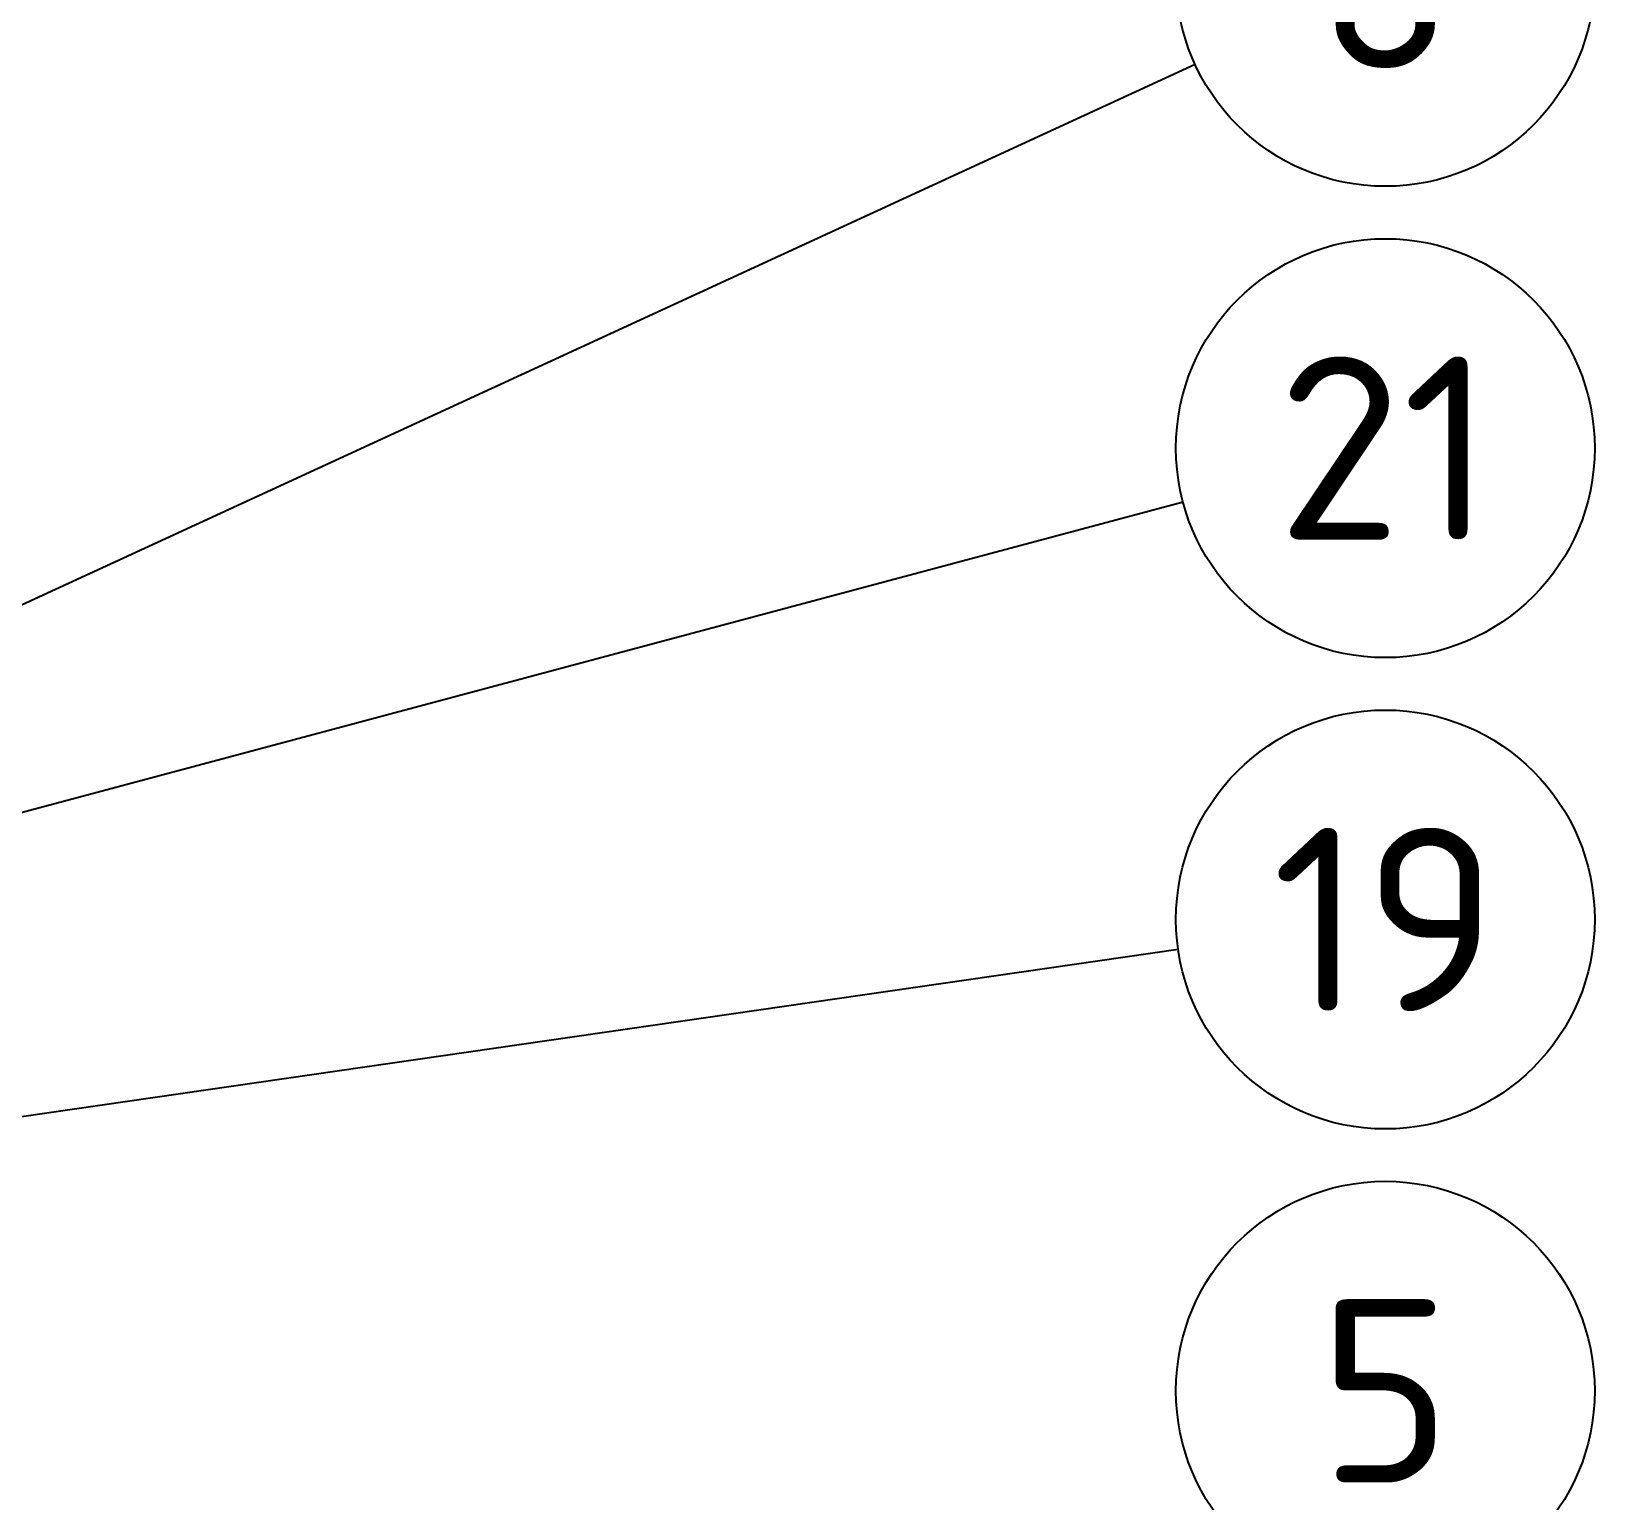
# Model space of a CAD drawing. Header units: millimetres. Extents: x 0 to 420, y 0 to 297.
# Drawn here: x 103.63 to 133.5, y 183.9 to 211.96 of the extents above; entities that cross this region are included whole.
import ezdxf
from ezdxf.enums import TextEntityAlignment as Align

# ---------------------------------------------------------------- set-up
doc = ezdxf.new("R2010")
doc.units = ezdxf.units.MM
doc.layers.add('06-TEXTO', color=7, linetype='CONTINUOUS', lineweight=25)
doc.layers.add('08-FINA', color=5, linetype='CONTINUOUS', lineweight=25)
doc.styles.add('ISO3098', font='isocpeur.ttf')

msp = doc.modelspace()

# ---------------------------------------------------------------- linework, layer by layer
at = {"layer": '08-FINA'}
for p, q in [((125.867, 211.327), (86.75, 193.315)), ((125.636, 202.967), (86.75, 192.575)), ((125.541, 194.427), (86.75, 188.815))]:
    msp.add_line(p, q, dxfattribs=at)
for centre in [(129.5, 213), (129.5, 204), (129.5, 195), (129.5, 186)]:
    msp.add_circle(centre, 4, dxfattribs=at)

# ---------------------------------------------------------------- texts
at = {"layer": '06-TEXTO', "style": 'ISO3098'}
for s, p in [('8', (129.5, 213)), ('21', (129.5, 204)), ('19', (129.5, 195)), ('5', (129.5, 186))]:
    msp.add_text(s, height=3.5, dxfattribs=at).set_placement(p, align=Align.MIDDLE_CENTER)

doc.saveas('drawing.dxf')
